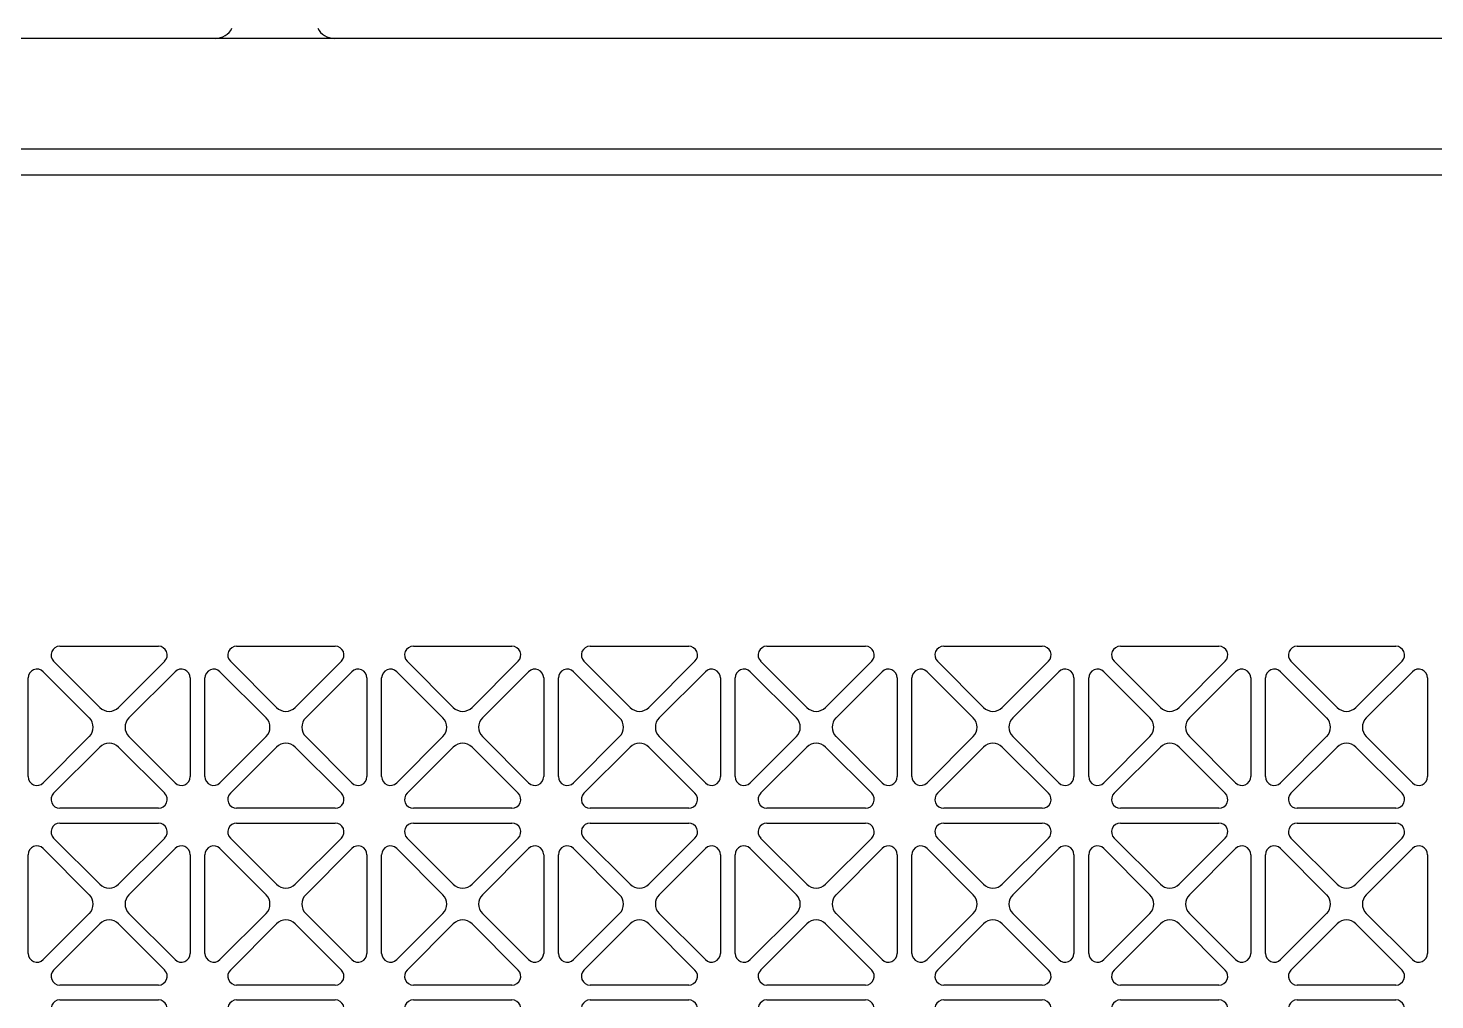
# Model space of a CAD drawing. Header units: millimetres. Extents: x 0 to 87554, y -20854 to 20404.
# Drawn here: x 49908.5 to 50099.5, y 17346.9 to 17478.8 of the extents above; entities that cross this region are included whole.
import ezdxf

# ---------------------------------------------------------------- set-up
doc = ezdxf.new("R2010")
doc.units = ezdxf.units.MM
doc.layers.get('0').update_dxf_attribs({"lineweight": 15})
for name, color, linetype in [('4215-12649_2_1_0', 7, 'Continuous'), ('4215-12661_1_0', 7, 'Continuous'), ('WANGKONG_0', 7, 'Continuous')]:
    doc.layers.add(name, color=color, linetype=linetype)

# ---------------------------------------------------------------- blocks, each defined once
blk = doc.blocks.new('e4tggg')
at = {"layer": '4215-12649_2_1_0', "color": 87, "linetype": 'Continuous'}
for p, q in [((1310.31, 319.3), (579.31, 319.3)), ((579.31, 304.3), (1310.31, 304.3))]:
    blk.add_line(p, q, dxfattribs=at)
for centre, start, end in [((786.75, 321.8), 270, 333.6122), ((802.87, 321.8), 206.3878, 270)]:
    blk.add_arc(centre, 2.5, start, end, dxfattribs=at)
at = {"layer": '4215-12661_1_0', "color": 87, "linetype": 'Continuous'}
blk.add_line((587.31, 300.8), (1301.31, 300.8), dxfattribs=at)
at = {"layer": 'WANGKONG_0', "color": 87, "linetype": 'Continuous'}
for p, q in [((765.62, 236.8), (779, 236.8)), ((789.62, 236.8), (803, 236.8)), ((813.62, 236.8), (827, 236.8)), ((837.62, 236.8), (851, 236.8)), ((861.62, 236.8), (875, 236.8)), ((885.62, 236.8), (899, 236.8)), ((909.62, 236.8), (923, 236.8)), ((933.62, 236.8), (947, 236.8)), ((763.36, 233.34), (769.62, 227.07)), ((771.04, 228.49), (764.77, 234.75)), ((779.85, 234.75), (773.58, 228.49)), ((775, 227.07), (781.26, 233.34)), ((787.36, 233.34), (793.62, 227.07)), ((795.04, 228.49), (788.77, 234.75)), ((803.85, 234.75), (797.58, 228.49)), ((799, 227.07), (805.26, 233.34)), ((811.36, 233.34), (817.62, 227.07)), ((819.04, 228.49), (812.77, 234.75)), ((827.85, 234.75), (821.58, 228.49)), ((823, 227.07), (829.26, 233.34)), ((835.36, 233.34), (841.62, 227.07)), ((843.04, 228.49), (836.77, 234.75)), ((851.85, 234.75), (845.58, 228.49)), ((847, 227.07), (853.26, 233.34)), ((859.36, 233.34), (865.62, 227.07)), ((867.04, 228.49), (860.77, 234.75)), ((875.85, 234.75), (869.58, 228.49)), ((871, 227.07), (877.26, 233.34)), ((883.36, 233.34), (889.62, 227.07)), ((891.04, 228.49), (884.77, 234.75)), ((899.85, 234.75), (893.58, 228.49)), ((895, 227.07), (901.26, 233.34)), ((907.36, 233.34), (913.62, 227.07)), ((915.04, 228.49), (908.77, 234.75)), ((923.85, 234.75), (917.58, 228.49)), ((919, 227.07), (925.26, 233.34)), ((931.36, 233.34), (937.62, 227.07)), ((939.04, 228.49), (932.77, 234.75)), ((947.85, 234.75), (941.58, 228.49)), ((943, 227.07), (949.26, 233.34)), ((761.31, 219.11), (761.31, 232.49)), ((783.31, 232.49), (783.31, 219.11)), ((785.31, 219.11), (785.31, 232.49)), ((807.31, 232.49), (807.31, 219.11)), ((809.31, 219.11), (809.31, 232.49)), ((831.31, 232.49), (831.31, 219.11)), ((833.31, 219.11), (833.31, 232.49)), ((855.31, 232.49), (855.31, 219.11)), ((857.31, 219.11), (857.31, 232.49)), ((879.31, 232.49), (879.31, 219.11)), ((881.31, 219.11), (881.31, 232.49)), ((903.31, 232.49), (903.31, 219.11)), ((905.31, 219.11), (905.31, 232.49)), ((927.31, 232.49), (927.31, 219.11)), ((929.31, 219.11), (929.31, 232.49)), ((951.31, 232.49), (951.31, 219.11)), ((769.62, 224.53), (763.36, 218.26)), ((781.26, 218.26), (775, 224.53)), ((793.62, 224.53), (787.36, 218.26)), ((805.26, 218.26), (799, 224.53)), ((817.62, 224.53), (811.36, 218.26)), ((829.26, 218.26), (823, 224.53)), ((841.62, 224.53), (835.36, 218.26)), ((853.26, 218.26), (847, 224.53)), ((865.62, 224.53), (859.36, 218.26)), ((877.26, 218.26), (871, 224.53)), ((889.62, 224.53), (883.36, 218.26)), ((901.26, 218.26), (895, 224.53)), ((913.62, 224.53), (907.36, 218.26)), ((925.26, 218.26), (919, 224.53)), ((937.62, 224.53), (931.36, 218.26)), ((949.26, 218.26), (943, 224.53)), ((764.77, 216.85), (771.04, 223.11)), ((773.58, 223.11), (779.85, 216.85)), ((788.77, 216.85), (795.04, 223.11)), ((797.58, 223.11), (803.85, 216.85)), ((812.77, 216.85), (819.04, 223.11)), ((821.58, 223.11), (827.85, 216.85)), ((836.77, 216.85), (843.04, 223.11)), ((845.58, 223.11), (851.85, 216.85)), ((860.77, 216.85), (867.04, 223.11)), ((869.58, 223.11), (875.85, 216.85)), ((884.77, 216.85), (891.04, 223.11)), ((893.58, 223.11), (899.85, 216.85)), ((908.77, 216.85), (915.04, 223.11)), ((917.58, 223.11), (923.85, 216.85)), ((932.77, 216.85), (939.04, 223.11)), ((941.58, 223.11), (947.85, 216.85)), ((779, 214.8), (765.62, 214.8)), ((803, 214.8), (789.62, 214.8)), ((827, 214.8), (813.62, 214.8)), ((851, 214.8), (837.62, 214.8)), ((875, 214.8), (861.62, 214.8)), ((899, 214.8), (885.62, 214.8)), ((923, 214.8), (909.62, 214.8)), ((947, 214.8), (933.62, 214.8)), ((765.62, 212.8), (779, 212.8)), ((789.62, 212.8), (803, 212.8)), ((813.62, 212.8), (827, 212.8)), ((837.62, 212.8), (851, 212.8)), ((861.62, 212.8), (875, 212.8)), ((885.62, 212.8), (899, 212.8)), ((909.62, 212.8), (923, 212.8)), ((933.62, 212.8), (947, 212.8)), ((771.04, 204.49), (764.77, 210.75)), ((779.85, 210.75), (773.58, 204.49)), ((795.04, 204.49), (788.77, 210.75)), ((803.85, 210.75), (797.58, 204.49)), ((819.04, 204.49), (812.77, 210.75)), ((827.85, 210.75), (821.58, 204.49)), ((843.04, 204.49), (836.77, 210.75)), ((851.85, 210.75), (845.58, 204.49)), ((867.04, 204.49), (860.77, 210.75)), ((875.85, 210.75), (869.58, 204.49)), ((891.04, 204.49), (884.77, 210.75)), ((899.85, 210.75), (893.58, 204.49)), ((915.04, 204.49), (908.77, 210.75)), ((923.85, 210.75), (917.58, 204.49)), ((939.04, 204.49), (932.77, 210.75)), ((947.85, 210.75), (941.58, 204.49)), ((761.31, 195.11), (761.31, 208.49)), ((763.36, 209.34), (769.62, 203.07)), ((775, 203.07), (781.26, 209.34)), ((783.31, 208.49), (783.31, 195.11)), ((785.31, 195.11), (785.31, 208.49)), ((787.36, 209.34), (793.62, 203.07)), ((799, 203.07), (805.26, 209.34)), ((807.31, 208.49), (807.31, 195.11)), ((809.31, 195.11), (809.31, 208.49)), ((811.36, 209.34), (817.62, 203.07)), ((823, 203.07), (829.26, 209.34)), ((831.31, 208.49), (831.31, 195.11)), ((833.31, 195.11), (833.31, 208.49)), ((835.36, 209.34), (841.62, 203.07)), ((847, 203.07), (853.26, 209.34)), ((855.31, 208.49), (855.31, 195.11)), ((857.31, 195.11), (857.31, 208.49)), ((859.36, 209.34), (865.62, 203.07)), ((871, 203.07), (877.26, 209.34)), ((879.31, 208.49), (879.31, 195.11)), ((881.31, 195.11), (881.31, 208.49)), ((883.36, 209.34), (889.62, 203.07)), ((895, 203.07), (901.26, 209.34)), ((903.31, 208.49), (903.31, 195.11)), ((905.31, 195.11), (905.31, 208.49)), ((907.36, 209.34), (913.62, 203.07)), ((919, 203.07), (925.26, 209.34)), ((927.31, 208.49), (927.31, 195.11)), ((929.31, 195.11), (929.31, 208.49)), ((931.36, 209.34), (937.62, 203.07)), ((943, 203.07), (949.26, 209.34)), ((951.31, 208.49), (951.31, 195.11)), ((769.62, 200.53), (763.36, 194.26)), ((764.77, 192.85), (771.04, 199.11)), ((773.58, 199.11), (779.85, 192.85)), ((781.26, 194.26), (775, 200.53)), ((793.62, 200.53), (787.36, 194.26)), ((788.77, 192.85), (795.04, 199.11)), ((797.58, 199.11), (803.85, 192.85)), ((805.26, 194.26), (799, 200.53)), ((817.62, 200.53), (811.36, 194.26)), ((812.77, 192.85), (819.04, 199.11)), ((821.58, 199.11), (827.85, 192.85)), ((829.26, 194.26), (823, 200.53)), ((841.62, 200.53), (835.36, 194.26)), ((836.77, 192.85), (843.04, 199.11)), ((845.58, 199.11), (851.85, 192.85)), ((853.26, 194.26), (847, 200.53)), ((865.62, 200.53), (859.36, 194.26)), ((860.77, 192.85), (867.04, 199.11)), ((869.58, 199.11), (875.85, 192.85)), ((877.26, 194.26), (871, 200.53)), ((889.62, 200.53), (883.36, 194.26)), ((884.77, 192.85), (891.04, 199.11)), ((893.58, 199.11), (899.85, 192.85)), ((901.26, 194.26), (895, 200.53)), ((913.62, 200.53), (907.36, 194.26)), ((908.77, 192.85), (915.04, 199.11)), ((917.58, 199.11), (923.85, 192.85)), ((925.26, 194.26), (919, 200.53)), ((937.62, 200.53), (931.36, 194.26)), ((932.77, 192.85), (939.04, 199.11)), ((941.58, 199.11), (947.85, 192.85)), ((949.26, 194.26), (943, 200.53)), ((779, 190.8), (765.62, 190.8)), ((803, 190.8), (789.62, 190.8)), ((827, 190.8), (813.62, 190.8)), ((851, 190.8), (837.62, 190.8)), ((875, 190.8), (861.62, 190.8)), ((899, 190.8), (885.62, 190.8)), ((923, 190.8), (909.62, 190.8)), ((947, 190.8), (933.62, 190.8)), ((765.62, 188.8), (779, 188.8)), ((789.62, 188.8), (803, 188.8)), ((813.62, 188.8), (827, 188.8)), ((837.62, 188.8), (851, 188.8)), ((861.62, 188.8), (875, 188.8)), ((885.62, 188.8), (899, 188.8)), ((909.62, 188.8), (923, 188.8)), ((933.62, 188.8), (947, 188.8))]:
    blk.add_line(p, q, dxfattribs=at)
for centre, radius, start, end in [((765.62, 235.6), 1.2, 90, 225), ((779, 235.6), 1.2, 315, 90), ((789.62, 235.6), 1.2, 90, 225), ((803, 235.6), 1.2, 315, 90), ((813.62, 235.6), 1.2, 90, 225), ((827, 235.6), 1.2, 315, 90), ((837.62, 235.6), 1.2, 90, 225), ((851, 235.6), 1.2, 315, 90), ((861.62, 235.6), 1.2, 90, 225), ((875, 235.6), 1.2, 315, 90), ((885.62, 235.6), 1.2, 90, 225), ((899, 235.6), 1.2, 315, 90), ((909.62, 235.6), 1.2, 90, 225), ((923, 235.6), 1.2, 315, 90), ((933.62, 235.6), 1.2, 90, 225), ((947, 235.6), 1.2, 315, 90), ((762.51, 232.49), 1.2, 45, 180), ((782.11, 232.49), 1.2, 0, 135), ((786.51, 232.49), 1.2, 45, 180), ((806.11, 232.49), 1.2, 0, 135), ((810.51, 232.49), 1.2, 45, 180), ((830.11, 232.49), 1.2, 0, 135), ((834.51, 232.49), 1.2, 45, 180), ((854.11, 232.49), 1.2, 0, 135), ((858.51, 232.49), 1.2, 45, 180), ((878.11, 232.49), 1.2, 0, 135), ((882.51, 232.49), 1.2, 45, 180), ((902.11, 232.49), 1.2, 0, 135), ((906.51, 232.49), 1.2, 45, 180), ((926.11, 232.49), 1.2, 0, 135), ((930.51, 232.49), 1.2, 45, 180), ((950.11, 232.49), 1.2, 0, 135), ((772.31, 229.76), 1.8, 225, 315), ((796.31, 229.76), 1.8, 225, 315), ((820.31, 229.76), 1.8, 225, 315), ((844.31, 229.76), 1.8, 225, 315), ((868.31, 229.76), 1.8, 225, 315), ((892.31, 229.76), 1.8, 225, 315), ((916.31, 229.76), 1.8, 225, 315), ((940.31, 229.76), 1.8, 225, 315), ((768.35, 225.8), 1.8, 315, 45), ((776.27, 225.8), 1.8, 135, 225), ((792.35, 225.8), 1.8, 315, 45), ((800.27, 225.8), 1.8, 135, 225), ((816.35, 225.8), 1.8, 315, 45), ((824.27, 225.8), 1.8, 135, 225), ((840.35, 225.8), 1.8, 315, 45), ((848.27, 225.8), 1.8, 135, 225), ((864.35, 225.8), 1.8, 315, 45), ((872.27, 225.8), 1.8, 135, 225), ((888.35, 225.8), 1.8, 315, 45), ((896.27, 225.8), 1.8, 135, 225), ((912.35, 225.8), 1.8, 315, 45), ((920.27, 225.8), 1.8, 135, 225), ((936.35, 225.8), 1.8, 315, 45), ((944.27, 225.8), 1.8, 135, 225), ((772.31, 221.84), 1.8, 45, 135), ((796.31, 221.84), 1.8, 45, 135), ((820.31, 221.84), 1.8, 45, 135), ((844.31, 221.84), 1.8, 45, 135), ((868.31, 221.84), 1.8, 45, 135), ((892.31, 221.84), 1.8, 45, 135), ((916.31, 221.84), 1.8, 45, 135), ((940.31, 221.84), 1.8, 45, 135), ((762.51, 219.11), 1.2, 180, 315), ((782.11, 219.11), 1.2, 225, 0), ((786.51, 219.11), 1.2, 180, 315), ((806.11, 219.11), 1.2, 225, 0), ((810.51, 219.11), 1.2, 180, 315), ((830.11, 219.11), 1.2, 225, 0), ((834.51, 219.11), 1.2, 180, 315), ((854.11, 219.11), 1.2, 225, 0), ((858.51, 219.11), 1.2, 180, 315), ((878.11, 219.11), 1.2, 225, 0), ((882.51, 219.11), 1.2, 180, 315), ((902.11, 219.11), 1.2, 225, 0), ((906.51, 219.11), 1.2, 180, 315), ((926.11, 219.11), 1.2, 225, 0), ((930.51, 219.11), 1.2, 180, 315), ((950.11, 219.11), 1.2, 225, 0), ((765.62, 216), 1.2, 135, 270), ((779, 216), 1.2, 270, 45), ((789.62, 216), 1.2, 135, 270), ((803, 216), 1.2, 270, 45), ((813.62, 216), 1.2, 135, 270), ((827, 216), 1.2, 270, 45), ((837.62, 216), 1.2, 135, 270), ((851, 216), 1.2, 270, 45), ((861.62, 216), 1.2, 135, 270), ((875, 216), 1.2, 270, 45), ((885.62, 216), 1.2, 135, 270), ((899, 216), 1.2, 270, 45), ((909.62, 216), 1.2, 135, 270), ((923, 216), 1.2, 270, 45), ((933.62, 216), 1.2, 135, 270), ((947, 216), 1.2, 270, 45), ((765.62, 211.6), 1.2, 90, 225), ((779, 211.6), 1.2, 315, 90), ((789.62, 211.6), 1.2, 90, 225), ((803, 211.6), 1.2, 315, 90), ((813.62, 211.6), 1.2, 90, 225), ((827, 211.6), 1.2, 315, 90), ((837.62, 211.6), 1.2, 90, 225), ((851, 211.6), 1.2, 315, 90), ((861.62, 211.6), 1.2, 90, 225), ((875, 211.6), 1.2, 315, 90), ((885.62, 211.6), 1.2, 90, 225), ((899, 211.6), 1.2, 315, 90), ((909.62, 211.6), 1.2, 90, 225), ((923, 211.6), 1.2, 315, 90), ((933.62, 211.6), 1.2, 90, 225), ((947, 211.6), 1.2, 315, 90), ((762.51, 208.49), 1.2, 45, 180), ((782.11, 208.49), 1.2, 0, 135), ((786.51, 208.49), 1.2, 45, 180), ((806.11, 208.49), 1.2, 0, 135), ((810.51, 208.49), 1.2, 45, 180), ((830.11, 208.49), 1.2, 0, 135), ((834.51, 208.49), 1.2, 45, 180), ((854.11, 208.49), 1.2, 0, 135), ((858.51, 208.49), 1.2, 45, 180), ((878.11, 208.49), 1.2, 0, 135), ((882.51, 208.49), 1.2, 45, 180), ((902.11, 208.49), 1.2, 0, 135), ((906.51, 208.49), 1.2, 45, 180), ((926.11, 208.49), 1.2, 0, 135), ((930.51, 208.49), 1.2, 45, 180), ((950.11, 208.49), 1.2, 0, 135), ((772.31, 205.76), 1.8, 225, 315), ((796.31, 205.76), 1.8, 225, 315), ((820.31, 205.76), 1.8, 225, 315), ((844.31, 205.76), 1.8, 225, 315), ((868.31, 205.76), 1.8, 225, 315), ((892.31, 205.76), 1.8, 225, 315), ((916.31, 205.76), 1.8, 225, 315), ((940.31, 205.76), 1.8, 225, 315), ((768.35, 201.8), 1.8, 315, 45), ((776.27, 201.8), 1.8, 135, 225), ((792.35, 201.8), 1.8, 315, 45), ((800.27, 201.8), 1.8, 135, 225), ((816.35, 201.8), 1.8, 315, 45), ((824.27, 201.8), 1.8, 135, 225), ((840.35, 201.8), 1.8, 315, 45), ((848.27, 201.8), 1.8, 135, 225), ((864.35, 201.8), 1.8, 315, 45), ((872.27, 201.8), 1.8, 135, 225), ((888.35, 201.8), 1.8, 315, 45), ((896.27, 201.8), 1.8, 135, 225), ((912.35, 201.8), 1.8, 315, 45), ((920.27, 201.8), 1.8, 135, 225), ((936.35, 201.8), 1.8, 315, 45), ((944.27, 201.8), 1.8, 135, 225), ((772.31, 197.84), 1.8, 45, 135), ((796.31, 197.84), 1.8, 45, 135), ((820.31, 197.84), 1.8, 45, 135), ((844.31, 197.84), 1.8, 45, 135), ((868.31, 197.84), 1.8, 45, 135), ((892.31, 197.84), 1.8, 45, 135), ((916.31, 197.84), 1.8, 45, 135), ((940.31, 197.84), 1.8, 45, 135), ((762.51, 195.11), 1.2, 180, 315), ((782.11, 195.11), 1.2, 225, 0), ((786.51, 195.11), 1.2, 180, 315), ((806.11, 195.11), 1.2, 225, 0), ((810.51, 195.11), 1.2, 180, 315), ((830.11, 195.11), 1.2, 225, 0), ((834.51, 195.11), 1.2, 180, 315), ((854.11, 195.11), 1.2, 225, 0), ((858.51, 195.11), 1.2, 180, 315), ((878.11, 195.11), 1.2, 225, 0), ((882.51, 195.11), 1.2, 180, 315), ((902.11, 195.11), 1.2, 225, 0), ((906.51, 195.11), 1.2, 180, 315), ((926.11, 195.11), 1.2, 225, 0), ((930.51, 195.11), 1.2, 180, 315), ((950.11, 195.11), 1.2, 225, 0), ((765.62, 192), 1.2, 135, 270), ((779, 192), 1.2, 270, 45), ((789.62, 192), 1.2, 135, 270), ((803, 192), 1.2, 270, 45), ((813.62, 192), 1.2, 135, 270), ((827, 192), 1.2, 270, 45), ((837.62, 192), 1.2, 135, 270), ((851, 192), 1.2, 270, 45), ((861.62, 192), 1.2, 135, 270), ((875, 192), 1.2, 270, 45), ((885.62, 192), 1.2, 135, 270), ((899, 192), 1.2, 270, 45), ((909.62, 192), 1.2, 135, 270), ((923, 192), 1.2, 270, 45), ((933.62, 192), 1.2, 135, 270), ((947, 192), 1.2, 270, 45), ((765.62, 187.6), 1.2, 90, 225), ((779, 187.6), 1.2, 315, 90), ((789.62, 187.6), 1.2, 90, 225), ((803, 187.6), 1.2, 315, 90), ((813.62, 187.6), 1.2, 90, 225), ((827, 187.6), 1.2, 315, 90), ((837.62, 187.6), 1.2, 90, 225), ((851, 187.6), 1.2, 315, 90), ((861.62, 187.6), 1.2, 90, 225), ((875, 187.6), 1.2, 315, 90), ((885.62, 187.6), 1.2, 90, 225), ((899, 187.6), 1.2, 315, 90), ((909.62, 187.6), 1.2, 90, 225), ((923, 187.6), 1.2, 315, 90), ((933.62, 187.6), 1.2, 90, 225), ((947, 187.6), 1.2, 315, 90)]:
    blk.add_arc(centre, radius, start, end, dxfattribs=at)

msp = doc.modelspace()

# ---------------------------------------------------------------- block references
at = {"lineweight": -3}
msp.add_blockref('e4tggg', (49147.147, 17158.127, 19235.731), dxfattribs=at)

doc.saveas('drawing.dxf')
